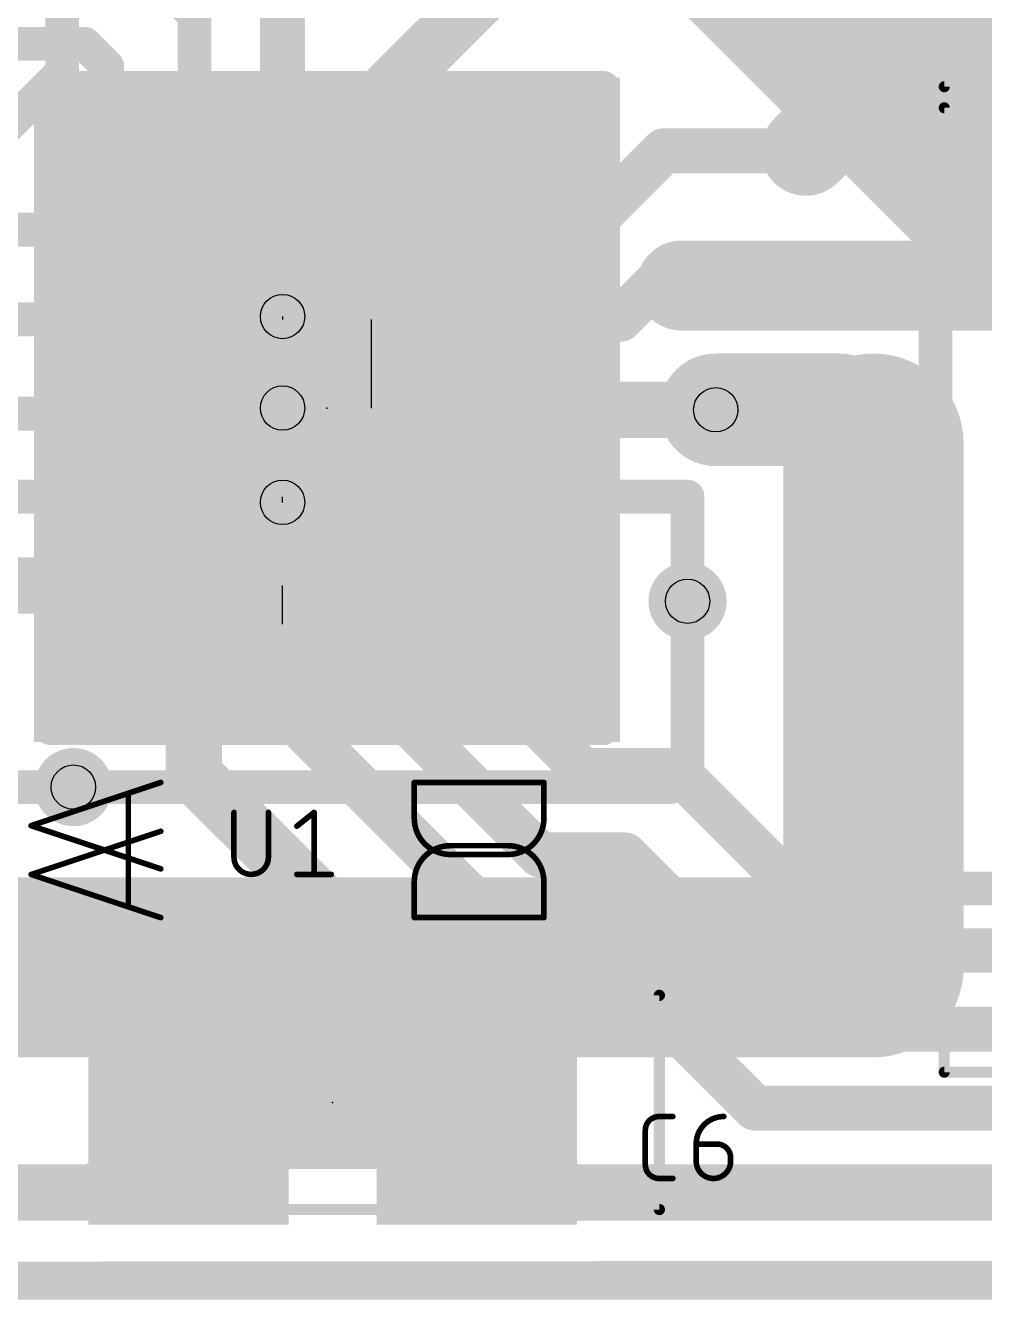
# Model space of a CAD drawing. Extents: x 121.2 to 197.3, y 1.3 to 32.2.
# Drawn here: x 150.33 to 154.65, y 11.86 to 17.61 of the extents above; entities that cross this region are included whole.
import ezdxf

# ---------------------------------------------------------------- set-up
doc = ezdxf.new("R2010")
doc.units = 0
for name, color, linetype in [('1', 12, 'CONTINUOUS'), ('101', 190, 'CONTINUOUS'), ('114', 253, 'CONTINUOUS'), ('16', 132, 'CONTINUOUS'), ('18', 110, 'CONTINUOUS'), ('19', 53, 'CONTINUOUS'), ('20', 31, 'CONTINUOUS'), ('21', 253, 'CONTINUOUS'), ('22', 253, 'CONTINUOUS'), ('23', 53, 'CONTINUOUS'), ('29', 253, 'CONTINUOUS'), ('31', 253, 'CONTINUOUS'), ('35', 253, 'CONTINUOUS'), ('39', 12, 'CONTINUOUS'), ('44', 253, 'CONTINUOUS'), ('51', 253, 'CONTINUOUS')]:
    doc.layers.add(name, color=color, linetype=linetype)

# ---------------------------------------------------------------- blocks, each defined once
blk = doc.blocks.new('RECT')
blk.add_solid([(-0.5, -0.5), (0.5, -0.5), (-0.5, 0.5), (0.5, 0.5)])
blk = doc.blocks.new('PIE')
at = {"const_width": 0.5}
blk.add_lwpolyline([(0, -0.25, 1), (0, 0.25, 1), (0, -0.25)], format="xyb", dxfattribs=at)
blk = doc.blocks.new('ROUNDV')
at = {"const_width": 0.5}
blk.add_lwpolyline([(0, -0.25, 1), (0, 0.25, 1), (0, -0.25)], format="xyb", dxfattribs=at)

msp = doc.modelspace()

# ---------------------------------------------------------------- linework, layer by layer
at = {"layer": '1'}
for points, const_width in [([(151.257, 19.812), (154.432, 16.637)], 0.1524), ([(150.495, 17.399), (150.495, 19.304)], 0.1524), ([(151.4888, 16.683), (151.4888, 18.2372)], 0.2032), ([(151.8888, 17.2434), (152.5016, 17.8562)], 0.254), ([(154.3812, 17.5768), (153.8478, 17.0434)], 0.4064), ([(161.5714, 17.5768), (154.3812, 17.5768)], 0.4064), ([(150.241, 17.145), (150.495, 17.399)], 0.1524), ([(151.8888, 16.683), (151.8888, 17.2434)], 0.254), ([(153.208, 17.0434), (152.8476, 16.683)], 0.2032), ([(153.208, 17.0434), (153.8478, 17.0434)], 0.2032), ([(152.2888, 16.683), (152.8476, 16.683)], 0.2032), ([(151.084, 16.6878), (150.114, 16.6878)], 0.1524), ([(151.0888, 16.683), (151.084, 16.6878)], 0.1524), ([(154.432, 16.637), (154.432, 13.716)], 0.1524), ([(161.5698, 16.4354), (153.2874, 16.4354)], 0.4064), ([(153.162, 16.4354), (153.0096, 16.283)], 0.2032), ([(153.2874, 16.4354), (153.162, 16.4354)], 0.2032), ([(151.8888, 16.283), (151.8888, 15.875)], 0.254), ([(153.0096, 16.283), (152.2888, 16.283)], 0.2032), ([(151.0888, 16.283), (150.2283, 16.283)], 0.1524), ([(151.8888, 15.875), (153.4414, 15.875)], 0.254), ([(151.0634, 15.8576), (150.1394, 15.8576)], 0.1524), ([(151.0888, 15.883), (151.0634, 15.8576)], 0.1524), ([(151.0888, 15.483), (149.0472, 15.483)], 0.1524), ([(151.8888, 15.483), (152.2888, 15.483)], 0.1524), ([(152.2888, 15.483), (153.3144, 15.483)], 0.1524), ([(153.3144, 15.483), (153.3144, 15.0114)], 0.1524), ([(151.0888, 15.083), (149.3566, 15.083)], 0.254), ([(151.0888, 14.2305), (151.0888, 15.083)], 0.254), ([(152.2888, 15.083), (152.2888, 14.8036)], 0.2), ([(151.8888, 14.9442), (151.8888, 15.083)], 0.1524), ([(151.4888, 14.5256), (151.4888, 14.9083)], 0.2032), ([(151.8888, 14.6289), (151.8888, 14.9442)], 0.2), ([(152.843, 14.2494), (152.2888, 14.8036)], 0.2), ([(152.6508, 13.8669), (151.8888, 14.6289)], 0.2032), ([(152.5524, 13.462), (151.4888, 14.5256)], 0.2032), ([(152.3642, 12.9551), (151.0888, 14.2305)], 0.254), ([(152.843, 14.2494), (153.2636, 14.2494)], 0.2), ([(153.2636, 14.2494), (154.0764, 13.4366)], 0.2), ([(150.5458, 14.1732), (149.5044, 14.1732)], 0.1524), ([(152.6508, 13.8669), (153.0318, 13.8669)], 0.2032), ([(153.8177, 13.081), (153.0318, 13.8669)], 0.2032), ([(154.432, 13.716), (162.687, 13.716)], 0.1524), ([(152.8826, 13.462), (152.5524, 13.462)], 0.2032), ([(152.8826, 13.462), (153.6192, 12.7254)], 0.2032), ([(154.0764, 13.4366), (180.6474, 13.4366)], 0.2), ([(182.0672, 13.081), (153.8177, 13.081)], 0.2032), ([(152.3642, 12.7508), (152.3642, 12.9551)], 0.254), ([(150.6578, 12.3444), (151.0642, 12.7508)], 0.254), ([(152.3642, 12.7508), (152.7706, 12.3444)], 0.254), ([(153.6192, 12.7254), (183.5658, 12.7254)], 0.2032), ([(150.6578, 12.3444), (135.9662, 12.3444)], 0.254), ([(152.7706, 12.3444), (187.5134, 12.3444)], 0.254)]:
    msp.add_lwpolyline(points, dxfattribs=dict(at, const_width=const_width))
for points, const_width in [([(154.3812, 17.6784, 1), (154.3812, 17.4752)], 0.2032), ([(154.453, 17.505, 1), (154.3094, 17.6486)], 0.2032), ([(150.5219, 17.3721, 1), (150.4681, 17.4259)], 0.0762), ([(150.4569, 17.399, 1), (150.5331, 17.399)], 0.0762), ([(151.9523, 17.2434, 1), (151.8253, 17.2434)], 0.127), ([(151.8439, 17.2883, 1), (151.9337, 17.1985)], 0.127), ([(153.776, 17.1152, 1), (153.9196, 16.9716)], 0.2032), ([(153.208, 17.0942, 1), (153.208, 16.9926)], 0.1016), ([(153.2439, 17.0075, 1), (153.1721, 17.0793)], 0.1016), ([(153.8478, 16.9926, 1), (153.8478, 17.0942)], 0.1016), ([(152.2888, 16.7338, 1), (152.2888, 16.6322)], 0.1016), ([(152.8476, 16.6322, 1), (152.8476, 16.7338)], 0.1016), ([(151.1109, 16.7147, 1), (151.0571, 16.6609)], 0.0762), ([(151.0619, 16.6561, 1), (151.1157, 16.7099)], 0.0762), ([(151.084, 16.6497, 1), (151.084, 16.7259)], 0.0762), ([(151.438, 16.683, 1), (151.5396, 16.683)], 0.1016), ([(151.8253, 16.683, 1), (151.9523, 16.683)], 0.127), ([(152.8117, 16.7189, 1), (152.8835, 16.6471)], 0.1016), ([(154.4701, 16.637, 1), (154.3939, 16.637)], 0.0762), ([(154.4051, 16.6101, 1), (154.4589, 16.6639)], 0.0762), ([(153.2874, 16.537, 1), (153.2874, 16.3338)], 0.2032), ([(153.162, 16.4862, 1), (153.162, 16.3846)], 0.1016), ([(153.1979, 16.3995, 1), (153.1261, 16.4713)], 0.1016), ([(153.2874, 16.3846, 1), (153.2874, 16.4862)], 0.1016), ([(151.9523, 16.283, 1), (151.8253, 16.283)], 0.127), ([(152.2888, 16.3338, 1), (152.2888, 16.2322)], 0.1016), ([(153.0096, 16.2322, 1), (153.0096, 16.3338)], 0.1016), ([(151.0888, 16.2449, 1), (151.0888, 16.3211)], 0.0762), ([(152.9737, 16.3189, 1), (153.0455, 16.2471)], 0.1016), ([(151.8888, 15.9385, 1), (151.8888, 15.8115)], 0.127), ([(153.4414, 15.8115, 1), (153.4414, 15.9385)], 0.127), ([(151.0365, 15.8845, 1), (151.0903, 15.8307)], 0.0762), ([(151.1157, 15.8561, 1), (151.0619, 15.9099)], 0.0762), ([(151.0634, 15.8195, 1), (151.0634, 15.8957)], 0.0762), ([(151.8253, 15.875, 1), (151.9523, 15.875)], 0.127), ([(151.0888, 15.4449, 1), (151.0888, 15.5211)], 0.0762), ([(151.8888, 15.5211, 1), (151.8888, 15.4449)], 0.0762), ([(152.2888, 15.5211, 1), (152.2888, 15.4449)], 0.0762), ([(152.2888, 15.4449, 1), (152.2888, 15.5211)], 0.0762), ([(153.3525, 15.483, 1), (153.2763, 15.483)], 0.0762), ([(153.3144, 15.4449, 1), (153.3144, 15.5211)], 0.0762), ([(151.1523, 15.083, 1), (151.0253, 15.083)], 0.127), ([(151.0888, 15.0195, 1), (151.0888, 15.1465)], 0.127), ([(152.3388, 15.083, 1), (152.2388, 15.083)], 0.1), ([(151.9269, 15.083, 1), (151.8507, 15.083)], 0.0762), ([(151.5396, 14.9083, 1), (151.438, 14.9083)], 0.1016), ([(151.9388, 14.9442, 1), (151.8388, 14.9442)], 0.1), ([(153.2763, 15.0114, 1), (153.3525, 15.0114)], 0.0762), ([(151.8507, 14.9442, 1), (151.9269, 14.9442)], 0.0762), ([(152.3242, 14.839, 1), (152.2534, 14.7682)], 0.1), ([(152.2388, 14.8036, 1), (152.3388, 14.8036)], 0.1), ([(151.9247, 14.6648, 1), (151.8529, 14.5929)], 0.1016), ([(151.8388, 14.6289, 1), (151.9388, 14.6289)], 0.1), ([(151.5247, 14.5615, 1), (151.4529, 14.4897)], 0.1016), ([(151.438, 14.5256, 1), (151.5396, 14.5256)], 0.1016), ([(151.1337, 14.2754, 1), (151.0439, 14.1856)], 0.127), ([(152.843, 14.2994, 1), (152.843, 14.1994)], 0.1), ([(152.8076, 14.214, 1), (152.8784, 14.2848)], 0.1), ([(153.299, 14.2848, 1), (153.2282, 14.214)], 0.1), ([(153.2636, 14.1994, 1), (153.2636, 14.2994)], 0.1), ([(151.0253, 14.2305, 1), (151.1523, 14.2305)], 0.127), ([(150.5458, 14.1351, 1), (150.5458, 14.2113)], 0.0762), ([(152.6508, 13.9177, 1), (152.6508, 13.8161)], 0.1016), ([(153.0677, 13.9028, 1), (152.9959, 13.8309)], 0.1016), ([(153.0318, 13.8161, 1), (153.0318, 13.9177)], 0.1016), ([(152.6149, 13.8309, 1), (152.6867, 13.9028)], 0.1016), ([(154.432, 13.7541, 1), (154.432, 13.6779)], 0.0762), ([(154.3939, 13.716, 1), (154.4701, 13.716)], 0.0762), ([(152.5524, 13.5128, 1), (152.5524, 13.4112)], 0.1016), ([(152.9185, 13.4979, 1), (152.8467, 13.4261)], 0.1016), ([(152.8826, 13.4112, 1), (152.8826, 13.5128)], 0.1016), ([(152.5165, 13.4261, 1), (152.5883, 13.4979)], 0.1016), ([(154.0764, 13.4866, 1), (154.0764, 13.3866)], 0.1), ([(154.041, 13.4012, 1), (154.1118, 13.472)], 0.1), ([(153.8177, 13.1318, 1), (153.8177, 13.0302)], 0.1016), ([(153.7817, 13.0451, 1), (153.8536, 13.1169)], 0.1016), ([(152.4277, 12.9551, 1), (152.3007, 12.9551)], 0.127), ([(152.3193, 12.9102, 1), (152.4091, 13)], 0.127), ([(151.1091, 12.7059, 1), (151.0193, 12.7957)], 0.127), ([(152.4091, 12.7957, 1), (152.3193, 12.7059)], 0.127), ([(153.6192, 12.7762, 1), (153.6192, 12.6746)], 0.1016), ([(152.3007, 12.7508, 1), (152.4277, 12.7508)], 0.127), ([(153.5833, 12.6895, 1), (153.6551, 12.7613)], 0.1016), ([(150.6578, 12.2809, 1), (150.6578, 12.4079)], 0.127), ([(152.7706, 12.4079, 1), (152.7706, 12.2809)], 0.127), ([(150.6129, 12.3893, 1), (150.7027, 12.2995)], 0.127), ([(152.7257, 12.2995, 1), (152.8155, 12.3893)], 0.127)]:
    msp.add_lwpolyline(points, format="xyb", dxfattribs=dict(at, const_width=const_width))
at = {"layer": '101', "const_width": 0.1524}
msp.add_lwpolyline([(162.052, 11.938), (142.494, 11.938)], dxfattribs=at)
at = {"layer": '114', "const_width": 0.0254}
for points in [[(151.2697, 14.0589), (151.2697, 13.8571)], [(151.4249, 13.8571), (151.4249, 14.0589)], [(151.5532, 13.9968), (151.6308, 14.0589)], [(151.6308, 14.0589), (151.6308, 13.7795)], [(151.5532, 13.7795), (151.7084, 13.7795)], [(153.186, 12.6873), (153.2481, 12.6873)], [(153.1239, 12.47), (153.1239, 12.6252)], [(153.3533, 12.5631), (153.4464, 12.5631)], [(153.3533, 12.4855), (153.3533, 12.5631)], [(153.5085, 12.501), (153.5085, 12.4855)], [(153.2481, 12.4079), (153.186, 12.4079)]]:
    msp.add_lwpolyline(points, dxfattribs=at)
at = {"layer": '114'}
for points, const_width in [([(151.276, 14.0589, 1), (151.2634, 14.0589)], 0.0127), ([(151.4313, 14.0589, 1), (151.4186, 14.0589)], 0.0127), ([(151.6371, 14.0589, 1), (151.6244, 14.0589)], 0.0127), ([(151.6347, 14.0539, 1), (151.6268, 14.0639)], 0.0127), ([(151.5492, 14.0018, 1), (151.5571, 13.9919)], 0.0127), ([(151.2697, 13.8571, 1), (151.4249, 13.8571)], 0.0254), ([(151.276, 13.8571, 1), (151.2634, 13.8571)], 0.0127), ([(151.2634, 13.8571, 1), (151.276, 13.8571)], 0.0127), ([(151.4313, 13.8571, 1), (151.4186, 13.8571)], 0.0127), ([(151.4186, 13.8571, 1), (151.4313, 13.8571)], 0.0127), ([(151.5532, 13.7858, 1), (151.5532, 13.7732)], 0.0127), ([(151.6244, 13.7795, 1), (151.6371, 13.7795)], 0.0127), ([(151.7084, 13.7732, 1), (151.7084, 13.7858)], 0.0127), ([(153.186, 12.6873, 0.4142), (153.1239, 12.6252)], 0.0254), ([(153.186, 12.6936, 1), (153.186, 12.681)], 0.0127), ([(153.186, 12.681, 1), (153.186, 12.6936)], 0.0127), ([(153.2481, 12.681, 1), (153.2481, 12.6936)], 0.0127), ([(153.4775, 12.6873, 0.4142), (153.3533, 12.5631)], 0.0254), ([(153.4775, 12.681, 1), (153.4775, 12.6936)], 0.0127), ([(153.1303, 12.6252, 1), (153.1176, 12.6252)], 0.0127), ([(153.1176, 12.6252, 1), (153.1303, 12.6252)], 0.0127), ([(153.3533, 12.5695, 1), (153.3533, 12.5568)], 0.0127), ([(153.3597, 12.5631, 1), (153.347, 12.5631)], 0.0127), ([(153.347, 12.5631, 1), (153.3597, 12.5631)], 0.0127), ([(153.5085, 12.501, 0.4142), (153.4464, 12.5631)], 0.0254), ([(153.4464, 12.5695, 1), (153.4464, 12.5568)], 0.0127), ([(153.4464, 12.5568, 1), (153.4464, 12.5695)], 0.0127), ([(153.1239, 12.47, 0.4142), (153.186, 12.4079)], 0.0254), ([(153.1303, 12.47, 1), (153.1176, 12.47)], 0.0127), ([(153.1176, 12.47, 1), (153.1303, 12.47)], 0.0127), ([(153.3533, 12.4855, 1), (153.5085, 12.4855)], 0.0254), ([(153.3597, 12.4855, 1), (153.347, 12.4855)], 0.0127), ([(153.347, 12.4855, 1), (153.3597, 12.4855)], 0.0127), ([(153.5149, 12.501, 1), (153.5022, 12.501)], 0.0127), ([(153.5022, 12.501, 1), (153.5149, 12.501)], 0.0127), ([(153.5149, 12.4855, 1), (153.5022, 12.4855)], 0.0127), ([(153.5022, 12.4855, 1), (153.5149, 12.4855)], 0.0127), ([(153.186, 12.4142, 1), (153.186, 12.4016)], 0.0127), ([(153.186, 12.4016, 1), (153.186, 12.4142)], 0.0127), ([(153.2481, 12.4016, 1), (153.2481, 12.4142)], 0.0127)]:
    msp.add_lwpolyline(points, format="xyb", dxfattribs=dict(at, const_width=const_width))
at = {"layer": '16'}
for points, const_width in [([(155.4734, 16.1544), (152.0825, 19.5453)], 0.762), ([(152.5016, 18.5674), (154.432, 16.637)], 0.1524), ([(151.0919, 17.653), (150.8887, 17.8562)], 0.1524), ([(151.4983, 16.3052), (151.4983, 17.7546)], 0.1524), ([(151.0919, 15.883), (151.0919, 17.653)], 0.1524), ([(150.5966, 17.526), (149.4536, 17.526)], 0.1524), ([(150.6982, 17.4244), (150.5966, 17.526)], 0.1524), ([(150.6982, 15.4432), (150.6982, 17.4244)], 0.1524), ([(154.432, 16.637), (154.432, 13.716)], 0.1524), ([(151.4888, 16.2957), (151.4983, 16.3052)], 0.1524), ([(153.4414, 15.875), (154.0002, 15.875)], 0.508), ([(154.1526, 15.7226), (154.0002, 15.875)], 0.508), ([(154.1526, 15.7226), (154.1526, 13.3604)], 0.8128), ([(151.4888, 15.883), (151.0919, 15.883)], 0.1524), ([(151.4744, 15.4432), (150.6982, 15.4432)], 0.1524), ([(151.4888, 15.4576), (151.4744, 15.4432)], 0.1524), ([(153.3144, 15.0114), (153.3144, 14.2494)], 0.1524), ([(153.3144, 14.2494), (153.2382, 14.1732)], 0.1524), ([(150.0378, 14.1732), (150.5458, 14.1732)], 0.1524), ([(153.2382, 14.1732), (150.5458, 14.1732)], 0.1524), ([(135.001, 13.3604), (154.1526, 13.3604)], 0.8128), ([(154.432, 13.716), (162.687, 13.716)], 0.1524)]:
    msp.add_lwpolyline(points, dxfattribs=dict(at, const_width=const_width))
for points, const_width in [([(151.065, 17.6261, 1), (151.1188, 17.6799)], 0.0762), ([(150.6235, 17.5529, 1), (150.5697, 17.4991)], 0.0762), ([(150.5966, 17.4879, 1), (150.5966, 17.5641)], 0.0762), ([(150.7363, 17.4244, 1), (150.6601, 17.4244)], 0.0762), ([(150.6713, 17.3975, 1), (150.7251, 17.4513)], 0.0762), ([(154.4701, 16.637, 1), (154.3939, 16.637)], 0.0762), ([(154.4051, 16.6101, 1), (154.4589, 16.6639)], 0.0762), ([(151.5252, 16.2783, 1), (151.4714, 16.3321)], 0.0762), ([(151.4619, 16.3226, 1), (151.5157, 16.2688)], 0.0762), ([(151.4602, 16.3052, 1), (151.5364, 16.3052)], 0.0762), ([(153.4414, 16.002, 1), (153.4414, 15.748)], 0.254), ([(154.09, 15.9648, 1), (153.9104, 15.7852)], 0.254), ([(154.3558, 15.7226, 1), (153.9494, 15.7226)], 0.4064), ([(154.0002, 15.748, 1), (154.0002, 16.002)], 0.254), ([(151.0919, 15.9211, 1), (151.0919, 15.8449)], 0.0762), ([(151.0538, 15.883, 1), (151.13, 15.883)], 0.0762), ([(151.4888, 15.8449, 1), (151.4888, 15.9211)], 0.0762), ([(154.0628, 15.6328, 1), (154.2424, 15.8124)], 0.254), ([(150.6982, 15.4813, 1), (150.6982, 15.4051)], 0.0762), ([(151.5157, 15.4307, 1), (151.4619, 15.4845)], 0.0762), ([(151.4744, 15.4051, 1), (151.4744, 15.4813)], 0.0762), ([(150.6601, 15.4432, 1), (150.7363, 15.4432)], 0.0762), ([(151.4475, 15.4701, 1), (151.5013, 15.4163)], 0.0762), ([(153.3525, 15.0114, 1), (153.2763, 15.0114)], 0.0762), ([(153.3413, 14.2225, 1), (153.2875, 14.2763)], 0.0762), ([(153.2763, 14.2494, 1), (153.3525, 14.2494)], 0.0762), ([(150.5458, 14.2113, 1), (150.5458, 14.1351)], 0.0762), ([(150.5458, 14.1351, 1), (150.5458, 14.2113)], 0.0762), ([(153.2113, 14.2001, 1), (153.2651, 14.1463)], 0.0762), ([(153.2382, 14.1351, 1), (153.2382, 14.2113)], 0.0762), ([(154.1526, 13.1572, 1), (154.1526, 13.5636)], 0.4064), ([(154.432, 13.7541, 1), (154.432, 13.6779)], 0.0762), ([(154.3939, 13.716, 1), (154.4701, 13.716)], 0.0762), ([(153.9494, 13.3604, 1), (154.3558, 13.3604)], 0.4064)]:
    msp.add_lwpolyline(points, format="xyb", dxfattribs=dict(at, const_width=const_width))
at = {"layer": '19'}
for p, q in [((151.4888, 16.2957), (151.4888, 16.283)), ((151.8888, 16.283), (151.8888, 15.883)), ((151.4888, 15.4576), (151.4888, 15.483)), ((151.4888, 14.9083), (151.4888, 15.083))]:
    msp.add_line(p, q, dxfattribs=at)
at = {"layer": '20', "const_width": 0.1524}
msp.add_lwpolyline([(196.2412, 11.988), (122.5296, 11.938)], dxfattribs=at)
at = {"layer": '21'}
for points, const_width in [([(150.622, 17.0514), (150.622, 16.8482)], 0.1524), ([(152.7556, 16.8482), (152.7556, 17.0514)], 0.1524), ([(150.622, 14.9178), (150.622, 14.7146)], 0.1524), ([(152.7556, 14.7146), (152.7556, 14.9178)], 0.1524), ([(150.3553, 13.779), (150.9395, 13.9738)], 0.0254), ([(150.7935, 13.9251), (150.7935, 13.633)], 0.0254), ([(152.2448, 13.9089), (152.5044, 13.9089)], 0.0254), ([(150.9395, 13.5843), (150.3553, 13.779)], 0.0254), ([(152.0825, 13.5843), (152.0825, 13.7466)], 0.0254), ([(152.6667, 13.7466), (152.6667, 13.5843)], 0.0254), ([(152.6667, 13.5843), (152.0825, 13.5843)], 0.0254)]:
    msp.add_lwpolyline(points, dxfattribs=dict(at, const_width=const_width))
for points, const_width in [([(150.6601, 17.0514, 1), (150.5839, 17.0514)], 0.0762), ([(152.7937, 17.0514, 1), (152.7175, 17.0514)], 0.0762), ([(150.5839, 16.8482, 1), (150.6601, 16.8482)], 0.0762), ([(152.7175, 16.8482, 1), (152.7937, 16.8482)], 0.0762), ([(150.6601, 14.9178, 1), (150.5839, 14.9178)], 0.0762), ([(152.7937, 14.9178, 1), (152.7175, 14.9178)], 0.0762), ([(150.5839, 14.7146, 1), (150.6601, 14.7146)], 0.0762), ([(152.7175, 14.7146, 1), (152.7937, 14.7146)], 0.0762), ([(150.9415, 13.9677, 1), (150.9375, 13.9798)], 0.0127), ([(150.7998, 13.9251, 1), (150.7871, 13.9251)], 0.0127), ([(152.2448, 13.9089, 0.4142), (152.0825, 13.7466)], 0.0254), ([(152.2448, 13.9152, 1), (152.2448, 13.9025)], 0.0127), ([(152.2448, 13.9025, 1), (152.2448, 13.9152)], 0.0127), ([(152.6667, 13.7466, 0.4142), (152.5044, 13.9089)], 0.0254), ([(152.5044, 13.9152, 1), (152.5044, 13.9025)], 0.0127), ([(152.5044, 13.9025, 1), (152.5044, 13.9152)], 0.0127), ([(150.3573, 13.7851, 1), (150.3533, 13.773)], 0.0127), ([(150.3533, 13.7851, 1), (150.3573, 13.773)], 0.0127), ([(152.0889, 13.7466, 1), (152.0762, 13.7466)], 0.0127), ([(152.0762, 13.7466, 1), (152.0889, 13.7466)], 0.0127), ([(152.6731, 13.7466, 1), (152.6604, 13.7466)], 0.0127), ([(152.6604, 13.7466, 1), (152.6731, 13.7466)], 0.0127), ([(150.7871, 13.633, 1), (150.7998, 13.633)], 0.0127), ([(150.9375, 13.5783, 1), (150.9415, 13.5903)], 0.0127), ([(152.0825, 13.5907, 1), (152.0825, 13.578)], 0.0127), ([(152.0762, 13.5843, 1), (152.0889, 13.5843)], 0.0127), ([(152.6604, 13.5843, 1), (152.6731, 13.5843)], 0.0127), ([(152.6667, 13.578, 1), (152.6667, 13.5907)], 0.0127)]:
    msp.add_lwpolyline(points, format="xyb", dxfattribs=dict(at, const_width=const_width))
at = {"layer": '22', "const_width": 0.0254}
for points in [[(150.9395, 14.1939), (150.3553, 13.9992)], [(152.6667, 14.1939), (152.0825, 14.1939)], [(152.0825, 14.1939), (152.0825, 14.0316)], [(152.6667, 14.0316), (152.6667, 14.1939)], [(150.7935, 13.8531), (150.7935, 14.1452)], [(150.3553, 13.9992), (150.9395, 13.8044)], [(152.2448, 13.8693), (152.5044, 13.8693)]]:
    msp.add_lwpolyline(points, dxfattribs=at)
at = {"layer": '22'}
for points, const_width in [([(150.9415, 14.1879, 1), (150.9375, 14.1999)], 0.0127), ([(152.0825, 14.2003, 1), (152.0825, 14.1876)], 0.0127), ([(152.0889, 14.1939, 1), (152.0762, 14.1939)], 0.0127), ([(152.6731, 14.1939, 1), (152.6604, 14.1939)], 0.0127), ([(152.6667, 14.1876, 1), (152.6667, 14.2003)], 0.0127), ([(150.7998, 14.1452, 1), (150.7871, 14.1452)], 0.0127), ([(152.0825, 14.0316, 0.4142), (152.2448, 13.8693)], 0.0254), ([(152.0889, 14.0316, 1), (152.0762, 14.0316)], 0.0127), ([(152.0762, 14.0316, 1), (152.0889, 14.0316)], 0.0127), ([(152.5044, 13.8693, 0.4142), (152.6667, 14.0316)], 0.0254), ([(152.673, 14.0316, 1), (152.6604, 14.0316)], 0.0127), ([(152.6604, 14.0316, 1), (152.6731, 14.0316)], 0.0127), ([(150.3573, 14.0052, 1), (150.3533, 13.9931)], 0.0127), ([(150.3533, 14.0052, 1), (150.3573, 13.9931)], 0.0127), ([(150.7871, 13.8531, 1), (150.7998, 13.8531)], 0.0127), ([(152.2448, 13.8757, 1), (152.2448, 13.863)], 0.0127), ([(152.2448, 13.863, 1), (152.2448, 13.8757)], 0.0127), ([(152.5044, 13.8757, 1), (152.5044, 13.863)], 0.0127), ([(152.5044, 13.863, 1), (152.5044, 13.8757)], 0.0127), ([(150.9375, 13.7984, 1), (150.9415, 13.8105)], 0.0127)]:
    msp.add_lwpolyline(points, format="xyb", dxfattribs=dict(at, const_width=const_width))
at = {"layer": '23', "const_width": 0.1524}
for points in [[(151.6888, 15.629), (151.6888, 16.137)], [(151.9428, 15.883), (151.4348, 15.883)]]:
    msp.add_lwpolyline(points, dxfattribs=at)
at = {"layer": '23', "const_width": 0.0762}
for points in [[(151.7269, 16.137, 1), (151.6507, 16.137)], [(151.4348, 15.9211, 1), (151.4348, 15.8449)], [(151.9428, 15.8449, 1), (151.9428, 15.9211)], [(151.6507, 15.629, 1), (151.7269, 15.629)]]:
    msp.add_lwpolyline(points, format="xyb", dxfattribs=at)
at = {"layer": '23'}
for p in [(151.6888, 15.883), (151.7142, 12.7508)]:
    msp.add_point(p, dxfattribs=at)
at = {"layer": '39'}
for points, const_width in [([(154.4714, 17.3322), (154.4714, 21.6822)], 0.05), ([(150.4443, 14.4385), (150.4443, 17.3275)], 0.1524), ([(150.4443, 17.3275), (152.9333, 17.3275)], 0.1524), ([(152.9333, 17.3275), (152.9333, 14.4385)], 0.1524), ([(162.5714, 17.3322), (154.4714, 17.3322)], 0.05), ([(150.4443, 17.2212), (152.9333, 17.2212)], 0.1524), ([(150.5077, 14.6003), (150.5077, 17.1657)], 0.1524), ([(150.5077, 17.1657), (152.8699, 17.1657)], 0.1524), ([(152.8699, 17.1657), (152.8699, 14.6003)], 0.1524), ([(154.4714, 12.8872), (154.4714, 17.2372)], 0.05), ([(154.4714, 17.2372), (162.5714, 17.2372)], 0.05), ([(150.5204, 14.613), (150.5204, 17.153)], 0.1524), ([(150.5204, 17.153), (152.8572, 17.153)], 0.1524), ([(152.8572, 17.153), (152.8572, 14.613)], 0.1524), ([(150.4443, 17.0688), (152.9333, 17.0688)], 0.1524), ([(150.5077, 17.0688), (152.8699, 17.0688)], 0.1524), ([(150.4443, 16.9164), (152.9333, 16.9164)], 0.1524), ([(150.5077, 16.9164), (152.8699, 16.9164)], 0.1524), ([(150.4443, 16.764), (152.9333, 16.764)], 0.1524), ([(150.5077, 16.764), (152.8699, 16.764)], 0.1524), ([(150.4443, 16.6116), (152.9333, 16.6116)], 0.1524), ([(150.5077, 16.6116), (152.8699, 16.6116)], 0.1524), ([(150.4443, 16.4592), (152.9333, 16.4592)], 0.1524), ([(150.5077, 16.4592), (152.8699, 16.4592)], 0.1524), ([(150.4443, 16.3068), (152.9333, 16.3068)], 0.1524), ([(150.5077, 16.3068), (152.8699, 16.3068)], 0.1524), ([(150.4443, 16.1544), (152.9333, 16.1544)], 0.1524), ([(150.5077, 16.1544), (152.8699, 16.1544)], 0.1524), ([(150.4443, 16.002), (152.9333, 16.002)], 0.1524), ([(150.5077, 16.002), (152.8699, 16.002)], 0.1524), ([(150.4443, 15.8496), (152.9333, 15.8496)], 0.1524), ([(150.5077, 15.8496), (152.8699, 15.8496)], 0.1524), ([(150.4443, 15.6972), (152.9333, 15.6972)], 0.1524), ([(150.5077, 15.6972), (152.8699, 15.6972)], 0.1524), ([(150.4443, 15.5448), (152.9333, 15.5448)], 0.1524), ([(150.5077, 15.5448), (152.8699, 15.5448)], 0.1524), ([(150.4443, 15.3924), (152.9333, 15.3924)], 0.1524), ([(150.5077, 15.3924), (152.8699, 15.3924)], 0.1524), ([(150.4443, 15.24), (152.9333, 15.24)], 0.1524), ([(150.5077, 15.24), (152.8699, 15.24)], 0.1524), ([(150.4443, 15.0876), (152.9333, 15.0876)], 0.1524), ([(150.5077, 15.0876), (152.8699, 15.0876)], 0.1524), ([(150.4443, 14.9352), (152.9333, 14.9352)], 0.1524), ([(150.5077, 14.9352), (152.8699, 14.9352)], 0.1524), ([(150.4443, 14.7828), (152.9333, 14.7828)], 0.1524), ([(150.5077, 14.7828), (152.8699, 14.7828)], 0.1524), ([(150.4443, 14.6304), (152.9333, 14.6304)], 0.1524), ([(150.5077, 14.6304), (152.8699, 14.6304)], 0.1524), ([(152.8699, 14.6003), (150.5077, 14.6003)], 0.1524), ([(152.8572, 14.613), (150.5204, 14.613)], 0.1524), ([(150.4443, 14.478), (152.9333, 14.478)], 0.1524), ([(152.9333, 14.4385), (150.4443, 14.4385)], 0.1524), ([(150.2412, 13.2338), (153.1872, 13.2338)], 0.0508), ([(153.1872, 13.2338), (153.1872, 12.2678)], 0.0508), ([(162.5714, 12.8872), (154.4714, 12.8872)], 0.05), ([(153.1872, 12.2678), (150.2412, 12.2678)], 0.0508)]:
    msp.add_lwpolyline(points, dxfattribs=dict(at, const_width=const_width))
for points, const_width in [([(150.4824, 17.3275, 1), (150.4062, 17.3275)], 0.0762), ([(150.4443, 17.3656, 1), (150.4443, 17.2894)], 0.0762), ([(152.9714, 17.3275, 1), (152.8952, 17.3275)], 0.0762), ([(152.9333, 17.2894, 1), (152.9333, 17.3656)], 0.0762), ([(154.4714, 17.3447, 1), (154.4714, 17.3197)], 0.025), ([(154.4589, 17.3322, 1), (154.4839, 17.3322)], 0.025), ([(150.4443, 17.2593, 1), (150.4443, 17.1831)], 0.0762), ([(150.5458, 17.1657, 1), (150.4696, 17.1657)], 0.0762), ([(150.5077, 17.2038, 1), (150.5077, 17.1276)], 0.0762), ([(152.908, 17.1657, 1), (152.8318, 17.1657)], 0.0762), ([(152.8699, 17.1276, 1), (152.8699, 17.2038)], 0.0762), ([(152.9333, 17.1831, 1), (152.9333, 17.2593)], 0.0762), ([(154.4839, 17.2372, 1), (154.4589, 17.2372)], 0.025), ([(154.4714, 17.2497, 1), (154.4714, 17.2247)], 0.025), ([(150.5585, 17.153, 1), (150.4823, 17.153)], 0.0762), ([(150.5204, 17.1911, 1), (150.5204, 17.1149)], 0.0762), ([(152.8953, 17.153, 1), (152.8191, 17.153)], 0.0762), ([(152.8572, 17.1149, 1), (152.8572, 17.1911)], 0.0762), ([(150.4443, 17.1069, 1), (150.4443, 17.0307)], 0.0762), ([(150.5077, 17.1069, 1), (150.5077, 17.0307)], 0.0762), ([(152.8699, 17.0307, 1), (152.8699, 17.1069)], 0.0762), ([(152.9333, 17.0307, 1), (152.9333, 17.1069)], 0.0762), ([(150.4443, 16.9545, 1), (150.4443, 16.8783)], 0.0762), ([(150.5077, 16.9545, 1), (150.5077, 16.8783)], 0.0762), ([(152.8699, 16.8783, 1), (152.8699, 16.9545)], 0.0762), ([(152.9333, 16.8783, 1), (152.9333, 16.9545)], 0.0762), ([(150.4443, 16.8021, 1), (150.4443, 16.7259)], 0.0762), ([(150.5077, 16.8021, 1), (150.5077, 16.7259)], 0.0762), ([(152.8699, 16.7259, 1), (152.8699, 16.8021)], 0.0762), ([(152.9333, 16.7259, 1), (152.9333, 16.8021)], 0.0762), ([(150.4443, 16.6497, 1), (150.4443, 16.5735)], 0.0762), ([(150.5077, 16.6497, 1), (150.5077, 16.5735)], 0.0762), ([(152.8699, 16.5735, 1), (152.8699, 16.6497)], 0.0762), ([(152.9333, 16.5735, 1), (152.9333, 16.6497)], 0.0762), ([(150.4443, 16.4973, 1), (150.4443, 16.4211)], 0.0762), ([(150.5077, 16.4973, 1), (150.5077, 16.4211)], 0.0762), ([(152.8699, 16.4211, 1), (152.8699, 16.4973)], 0.0762), ([(152.9333, 16.4211, 1), (152.9333, 16.4973)], 0.0762), ([(150.4443, 16.3449, 1), (150.4443, 16.2687)], 0.0762), ([(150.5077, 16.3449, 1), (150.5077, 16.2687)], 0.0762), ([(152.8699, 16.2687, 1), (152.8699, 16.3449)], 0.0762), ([(152.9333, 16.2687, 1), (152.9333, 16.3449)], 0.0762), ([(150.4443, 16.1925, 1), (150.4443, 16.1163)], 0.0762), ([(150.5077, 16.1925, 1), (150.5077, 16.1163)], 0.0762), ([(152.8699, 16.1163, 1), (152.8699, 16.1925)], 0.0762), ([(152.9333, 16.1163, 1), (152.9333, 16.1925)], 0.0762), ([(150.4443, 16.0401, 1), (150.4443, 15.9639)], 0.0762), ([(150.5077, 16.0401, 1), (150.5077, 15.9639)], 0.0762), ([(152.8699, 15.9639, 1), (152.8699, 16.0401)], 0.0762), ([(152.9333, 15.9639, 1), (152.9333, 16.0401)], 0.0762), ([(150.4443, 15.8877, 1), (150.4443, 15.8115)], 0.0762), ([(150.5077, 15.8877, 1), (150.5077, 15.8115)], 0.0762), ([(152.8699, 15.8115, 1), (152.8699, 15.8877)], 0.0762), ([(152.9333, 15.8115, 1), (152.9333, 15.8877)], 0.0762), ([(150.4443, 15.7353, 1), (150.4443, 15.6591)], 0.0762), ([(150.5077, 15.7353, 1), (150.5077, 15.6591)], 0.0762), ([(152.8699, 15.6591, 1), (152.8699, 15.7353)], 0.0762), ([(152.9333, 15.6591, 1), (152.9333, 15.7353)], 0.0762), ([(150.4443, 15.5829, 1), (150.4443, 15.5067)], 0.0762), ([(150.5077, 15.5829, 1), (150.5077, 15.5067)], 0.0762), ([(152.8699, 15.5067, 1), (152.8699, 15.5829)], 0.0762), ([(152.9333, 15.5067, 1), (152.9333, 15.5829)], 0.0762), ([(150.4443, 15.4305, 1), (150.4443, 15.3543)], 0.0762), ([(150.5077, 15.4305, 1), (150.5077, 15.3543)], 0.0762), ([(152.8699, 15.3543, 1), (152.8699, 15.4305)], 0.0762), ([(152.9333, 15.3543, 1), (152.9333, 15.4305)], 0.0762), ([(150.4443, 15.2781, 1), (150.4443, 15.2019)], 0.0762), ([(150.5077, 15.2781, 1), (150.5077, 15.2019)], 0.0762), ([(152.8699, 15.2019, 1), (152.8699, 15.2781)], 0.0762), ([(152.9333, 15.2019, 1), (152.9333, 15.2781)], 0.0762), ([(150.4443, 15.1257, 1), (150.4443, 15.0495)], 0.0762), ([(150.5077, 15.1257, 1), (150.5077, 15.0495)], 0.0762), ([(152.8699, 15.0495, 1), (152.8699, 15.1257)], 0.0762), ([(152.9333, 15.0495, 1), (152.9333, 15.1257)], 0.0762), ([(150.4443, 14.9733, 1), (150.4443, 14.8971)], 0.0762), ([(150.5077, 14.9733, 1), (150.5077, 14.8971)], 0.0762), ([(152.8699, 14.8971, 1), (152.8699, 14.9733)], 0.0762), ([(152.9333, 14.8971, 1), (152.9333, 14.9733)], 0.0762), ([(150.4443, 14.8209, 1), (150.4443, 14.7447)], 0.0762), ([(150.5077, 14.8209, 1), (150.5077, 14.7447)], 0.0762), ([(152.8699, 14.7447, 1), (152.8699, 14.8209)], 0.0762), ([(152.9333, 14.7447, 1), (152.9333, 14.8209)], 0.0762), ([(150.4443, 14.6685, 1), (150.4443, 14.5923)], 0.0762), ([(150.5077, 14.6685, 1), (150.5077, 14.5923)], 0.0762), ([(150.5077, 14.6384, 1), (150.5077, 14.5622)], 0.0762), ([(150.5204, 14.6511, 1), (150.5204, 14.5749)], 0.0762), ([(152.8572, 14.5749, 1), (152.8572, 14.6511)], 0.0762), ([(152.8699, 14.5923, 1), (152.8699, 14.6685)], 0.0762), ([(152.8699, 14.5622, 1), (152.8699, 14.6384)], 0.0762), ([(152.9333, 14.5923, 1), (152.9333, 14.6685)], 0.0762), ([(150.4696, 14.6003, 1), (150.5458, 14.6003)], 0.0762), ([(150.4823, 14.613, 1), (150.5585, 14.613)], 0.0762), ([(152.8191, 14.613, 1), (152.8953, 14.613)], 0.0762), ([(152.8318, 14.6003, 1), (152.908, 14.6003)], 0.0762), ([(150.4443, 14.5161, 1), (150.4443, 14.4399)], 0.0762), ([(152.9333, 14.4399, 1), (152.9333, 14.5161)], 0.0762), ([(150.4443, 14.4766, 1), (150.4443, 14.4004)], 0.0762), ([(152.9333, 14.4004, 1), (152.9333, 14.4766)], 0.0762), ([(150.4062, 14.4385, 1), (150.4824, 14.4385)], 0.0762), ([(152.8952, 14.4385, 1), (152.9714, 14.4385)], 0.0762), ([(153.1999, 13.2338, 1), (153.1745, 13.2338)], 0.0254), ([(153.1872, 13.2211, 1), (153.1872, 13.2465)], 0.0254), ([(154.4714, 12.8997, 1), (154.4714, 12.8747)], 0.025), ([(154.4589, 12.8872, 1), (154.4839, 12.8872)], 0.025), ([(153.1745, 12.2678, 1), (153.1999, 12.2678)], 0.0254), ([(153.1872, 12.2551, 1), (153.1872, 12.2805)], 0.0254)]:
    msp.add_lwpolyline(points, format="xyb", dxfattribs=dict(at, const_width=const_width))
at = {"layer": '44'}
for centre in [(151.4888, 16.2957), (151.4888, 15.883), (153.4414, 15.875), (151.4888, 15.4576), (153.3144, 15.0114), (150.5458, 14.1732)]:
    msp.add_circle(centre, 0.1, dxfattribs=at)
at = {"layer": '51'}
for points, const_width in [([(152.6032, 16.899), (150.7744, 16.899)], 0.1524), ([(150.7744, 16.899), (150.7744, 14.867)], 0.1524), ([(152.6032, 14.867), (152.6032, 16.899)], 0.1524), ([(150.7744, 15.0448), (150.9522, 14.867)], 0.1524), ([(150.7744, 14.867), (152.6032, 14.867)], 0.1524), ([(150.3553, 13.779), (150.9395, 13.9738)], 0.0254), ([(150.7935, 13.9251), (150.7935, 13.633)], 0.0254), ([(152.2448, 13.9089), (152.5044, 13.9089)], 0.0254), ([(150.9395, 13.5843), (150.3553, 13.779)], 0.0254), ([(152.0825, 13.5843), (152.0825, 13.7466)], 0.0254), ([(152.6667, 13.7466), (152.6667, 13.5843)], 0.0254), ([(152.6667, 13.5843), (152.0825, 13.5843)], 0.0254), ([(151.4692, 12.9748), (151.9592, 12.9748)], 0.1524), ([(151.9592, 12.5268), (151.4692, 12.5268)], 0.1524)]:
    msp.add_lwpolyline(points, dxfattribs=dict(at, const_width=const_width))
for points, const_width in [([(150.7744, 16.9371, 1), (150.7744, 16.8609)], 0.0762), ([(150.8125, 16.899, 1), (150.7363, 16.899)], 0.0762), ([(152.6413, 16.899, 1), (152.5651, 16.899)], 0.0762), ([(152.6032, 16.8609, 1), (152.6032, 16.9371)], 0.0762), ([(150.8013, 15.0717, 1), (150.7475, 15.0179)], 0.0762), ([(150.7744, 14.9051, 1), (150.7744, 14.8289)], 0.0762), ([(152.6032, 14.8289, 1), (152.6032, 14.9051)], 0.0762), ([(150.7363, 14.867, 1), (150.8125, 14.867)], 0.0762), ([(150.9253, 14.8401, 1), (150.9791, 14.8939)], 0.0762), ([(152.5651, 14.867, 1), (152.6413, 14.867)], 0.0762), ([(150.9415, 13.9677, 1), (150.9375, 13.9798)], 0.0127), ([(150.7998, 13.9251, 1), (150.7871, 13.9251)], 0.0127), ([(152.2448, 13.9089, 0.4142), (152.0825, 13.7466)], 0.0254), ([(152.2448, 13.9152, 1), (152.2448, 13.9025)], 0.0127), ([(152.2448, 13.9025, 1), (152.2448, 13.9152)], 0.0127), ([(152.6667, 13.7466, 0.4142), (152.5044, 13.9089)], 0.0254), ([(152.5044, 13.9152, 1), (152.5044, 13.9025)], 0.0127), ([(152.5044, 13.9025, 1), (152.5044, 13.9152)], 0.0127), ([(150.3573, 13.7851, 1), (150.3533, 13.773)], 0.0127), ([(150.3533, 13.7851, 1), (150.3573, 13.773)], 0.0127), ([(152.0889, 13.7466, 1), (152.0762, 13.7466)], 0.0127), ([(152.0762, 13.7466, 1), (152.0889, 13.7466)], 0.0127), ([(152.6731, 13.7466, 1), (152.6604, 13.7466)], 0.0127), ([(152.6604, 13.7466, 1), (152.6731, 13.7466)], 0.0127), ([(150.7871, 13.633, 1), (150.7998, 13.633)], 0.0127), ([(150.9375, 13.5783, 1), (150.9415, 13.5903)], 0.0127), ([(152.0825, 13.5907, 1), (152.0825, 13.578)], 0.0127), ([(152.0762, 13.5843, 1), (152.0889, 13.5843)], 0.0127), ([(152.6604, 13.5843, 1), (152.6731, 13.5843)], 0.0127), ([(152.6667, 13.578, 1), (152.6667, 13.5907)], 0.0127), ([(151.4692, 13.0129, 1), (151.4692, 12.9367)], 0.0762), ([(151.9592, 12.9367, 1), (151.9592, 13.0129)], 0.0762), ([(151.4692, 12.5649, 1), (151.4692, 12.4887)], 0.0762), ([(151.9592, 12.4887, 1), (151.9592, 12.5649)], 0.0762)]:
    msp.add_lwpolyline(points, format="xyb", dxfattribs=dict(at, const_width=const_width))

# ---------------------------------------------------------------- block references
at = {"layer": '1'}
for name, p, xscale, yscale in [('PIE', (151.0888, 16.683), 0.3048, 0.3048), ('PIE', (151.4888, 16.683), 0.3048, 0.3048), ('PIE', (151.8888, 16.683), 0.3048, 0.3048), ('PIE', (152.2888, 16.683), 0.3048, 0.3048), ('PIE', (151.0888, 16.283), 0.3048, 0.3048), ('PIE', (151.4888, 16.283), 0.3048, 0.3048), ('PIE', (151.8888, 16.283), 0.3048, 0.3048), ('PIE', (152.2888, 16.283), 0.3048, 0.3048), ('PIE', (151.0888, 15.883), 0.3048, 0.3048), ('PIE', (151.4888, 15.883), 0.3048, 0.3048), ('PIE', (151.8888, 15.883), 0.3048, 0.3048), ('PIE', (152.2888, 15.883), 0.3048, 0.3048), ('PIE', (151.0888, 15.483), 0.3048, 0.3048), ('PIE', (151.4888, 15.483), 0.3048, 0.3048), ('PIE', (151.8888, 15.483), 0.3048, 0.3048), ('PIE', (152.2888, 15.483), 0.3048, 0.3048), ('PIE', (151.0888, 15.083), 0.3048, 0.3048), ('PIE', (151.4888, 15.083), 0.3048, 0.3048), ('PIE', (151.8888, 15.083), 0.3048, 0.3048), ('PIE', (152.2888, 15.083), 0.3048, 0.3048), ('RECT', (151.0642, 12.7508), 0.7, 0.9), ('RECT', (152.3642, 12.7508), 0.7, 0.9)]:
    msp.add_blockref(name, p, dxfattribs=dict(at, xscale=xscale, yscale=yscale))
at = {"layer": '18', "xscale": 0.3524, "yscale": 0.3524}
for p in [(151.4888, 16.2957), (151.4888, 16.2957), (151.4888, 15.883), (151.4888, 15.883), (153.4414, 15.875), (153.4414, 15.875), (151.4888, 15.4576), (151.4888, 15.4576), (153.3144, 15.0114), (153.3144, 15.0114), (150.5458, 14.1732), (150.5458, 14.1732)]:
    msp.add_blockref('ROUNDV', p, dxfattribs=at)
at = {"layer": '29'}
for name, p, xscale, yscale in [('RECT', (151.6888, 15.875), 2.6416, 2.9972), ('PIE', (151.0888, 16.683), 0.508, 0.508), ('PIE', (151.4888, 16.683), 0.508, 0.508), ('PIE', (151.8888, 16.683), 0.508, 0.508), ('PIE', (152.2888, 16.683), 0.508, 0.508), ('PIE', (151.0888, 16.283), 0.508, 0.508), ('PIE', (151.4888, 16.283), 0.508, 0.508), ('PIE', (151.8888, 16.283), 0.508, 0.508), ('PIE', (152.2888, 16.283), 0.508, 0.508), ('PIE', (151.0888, 15.883), 0.508, 0.508), ('PIE', (151.4888, 15.883), 0.508, 0.508), ('PIE', (151.8888, 15.883), 0.508, 0.508), ('PIE', (152.2888, 15.883), 0.508, 0.508), ('PIE', (151.0888, 15.483), 0.508, 0.508), ('PIE', (151.4888, 15.483), 0.508, 0.508), ('PIE', (151.8888, 15.483), 0.508, 0.508), ('PIE', (152.2888, 15.483), 0.508, 0.508), ('PIE', (151.0888, 15.083), 0.508, 0.508), ('PIE', (151.4888, 15.083), 0.508, 0.508), ('PIE', (151.8888, 15.083), 0.508, 0.508), ('PIE', (152.2888, 15.083), 0.508, 0.508), ('RECT', (151.0642, 12.7508), 0.9032, 1.1032), ('RECT', (152.3642, 12.7508), 0.9032, 1.1032)]:
    msp.add_blockref(name, p, dxfattribs=dict(at, xscale=xscale, yscale=yscale))
at = {"layer": '31'}
for name, p, xscale, yscale in [('PIE', (151.0888, 16.683), 0.3048, 0.3048), ('PIE', (151.4888, 16.683), 0.3048, 0.3048), ('PIE', (151.8888, 16.683), 0.3048, 0.3048), ('PIE', (152.2888, 16.683), 0.3048, 0.3048), ('PIE', (151.0888, 16.283), 0.3048, 0.3048), ('PIE', (151.4888, 16.283), 0.3048, 0.3048), ('PIE', (151.8888, 16.283), 0.3048, 0.3048), ('PIE', (152.2888, 16.283), 0.3048, 0.3048), ('PIE', (151.0888, 15.883), 0.3048, 0.3048), ('PIE', (151.4888, 15.883), 0.3048, 0.3048), ('PIE', (151.8888, 15.883), 0.3048, 0.3048), ('PIE', (152.2888, 15.883), 0.3048, 0.3048), ('PIE', (151.0888, 15.483), 0.3048, 0.3048), ('PIE', (151.4888, 15.483), 0.3048, 0.3048), ('PIE', (151.8888, 15.483), 0.3048, 0.3048), ('PIE', (152.2888, 15.483), 0.3048, 0.3048), ('PIE', (151.0888, 15.083), 0.3048, 0.3048), ('PIE', (151.4888, 15.083), 0.3048, 0.3048), ('PIE', (151.8888, 15.083), 0.3048, 0.3048), ('PIE', (152.2888, 15.083), 0.3048, 0.3048), ('RECT', (151.0642, 12.7508), 0.7, 0.9), ('RECT', (152.3642, 12.7508), 0.7, 0.9)]:
    msp.add_blockref(name, p, dxfattribs=dict(at, xscale=xscale, yscale=yscale))
at = {"layer": '35', "xscale": 0.3998, "yscale": 0.6}
msp.add_blockref('RECT', (151.7142, 12.7508), dxfattribs=at)
at = {"layer": '51', "xscale": 0.3, "yscale": 0.5999}
for p in [(151.3102, 12.746), (152.123, 12.746)]:
    msp.add_blockref('RECT', p, dxfattribs=at)

doc.saveas('drawing.dxf')
